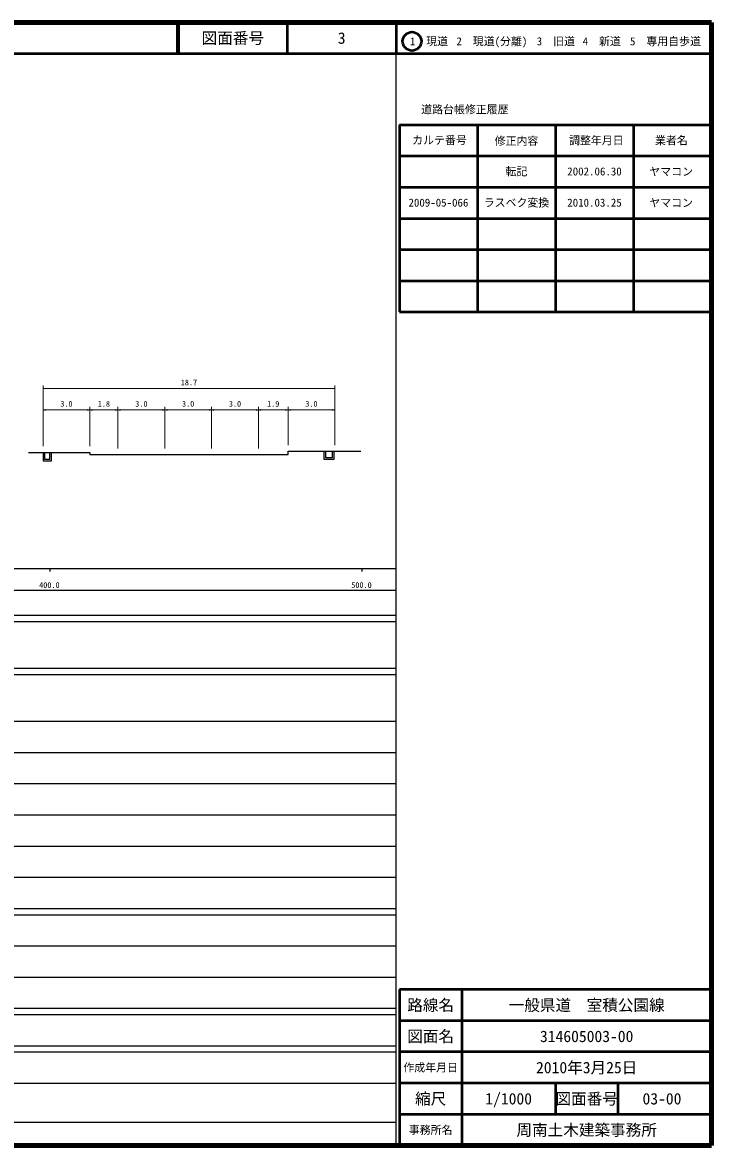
# Model space of a CAD drawing. Units: millimetres on the paper, enlarged 1000 times, with parts at other scales. Extents: x -150369670 to 680000, y -185031503 to 11064623.
# Drawn here: x 459222 to 680000, y 20000 to 380000 of the extents above; entities that cross this region are included whole.
import ezdxf
from ezdxf.enums import TextEntityAlignment as Align

# ---------------------------------------------------------------- set-up
doc = ezdxf.new("R2010")
doc.units = ezdxf.units.MM
doc.header["$LTSCALE"] = 1000
for name, color, linetype, lineweight in [('M-BGD', 7, 'Continuous', 25), ('M-STR-HTXT', 7, 'Continuous', 13), ('M-TTL', 2, 'Continuous', 140), ('M-TTL-BAND', 7, 'Continuous', 25), ('M-TTL-FRAM', 2, 'Continuous', 50), ('M-TTL-LINE', 7, 'Continuous', 50)]:
    doc.layers.add(name, color=color, linetype=linetype, lineweight=lineweight)
doc.layers.add('M-TTL-TXT', color=7, linetype='Continuous')
doc.styles.add('ＭＳ ゴシック', font='')
doc.styles.get('ＭＳ ゴシック').set_extended_font_data('MS Gothic')

# ---------------------------------------------------------------- blocks, each defined once
blk = doc.blocks.new('open_arrow')
at = {"color": 0, "linetype": 'Continuous', "lineweight": -2}
blk.add_lwpolyline([(7.5, 1.25), (0, 0), (7.5, -1.25)], dxfattribs=at)

msp = doc.modelspace()

# ---------------------------------------------------------------- linework, layer by layer
at = {"layer": 'M-BGD'}
for p, q in [((466313, 242196), (466313, 239973)), ((467973, 239973), (467973, 242196)), ((556421, 240418), (556421, 242538)), ((558461, 242538), (558461, 240418)), ((466313, 239973), (467973, 239973)), ((558461, 240418), (556421, 240418))]:
    msp.add_line(p, q, dxfattribs=at)
for points in [[(461187, 242196), (465813, 242196), (480813, 242196), (480813, 241506), (489813, 241506), (489813, 241481), (504813, 241481), (519813, 241481), (534813, 241481), (544313, 241481), (544313, 242538), (559313, 242538), (567680, 242538)], [(465813, 242196), (465813, 239473), (468473, 239473), (468473, 242196)], [(558961, 242538), (558961, 239918), (555921, 239918), (555921, 242538)]]:
    msp.add_lwpolyline(points, dxfattribs=at)
at = {"layer": 'M-STR-HTXT'}
for p, q in [((465813, 244196), (465813, 263636)), ((559313, 244538), (559313, 263636)), ((559313, 262636), (465813, 262636)), ((465813, 255789), (480813, 255789)), ((480813, 244196), (480813, 256789)), ((480813, 255789), (489813, 255789)), ((489813, 243481), (489813, 256789)), ((489813, 255789), (504813, 255789)), ((504813, 243481), (504813, 256789)), ((504813, 255789), (519813, 255789)), ((519813, 243481), (519813, 256789)), ((519813, 255789), (534813, 255789)), ((534813, 243481), (534813, 256789)), ((534813, 255789), (544313, 255789)), ((544313, 244538), (544313, 256789)), ((544313, 255789), (559313, 255789))]:
    msp.add_line(p, q, dxfattribs=at)
at = {"layer": 'M-TTL'}
for p, q in [((680000, 380000), (40000, 380000)), ((680000, 20000), (680000, 380000)), ((40000, 20000), (680000, 20000))]:
    msp.add_line(p, q, dxfattribs=at)
at = {"layer": 'M-TTL-BAND'}
for p, q in [((579000, 20000), (579000, 370000)), ((40000, 205000), (579000, 205000)), ((468000, 205000), (468000, 204000)), ((568000, 205000), (568000, 204000)), ((68000, 198000), (579000, 198000)), ((40000, 190000), (579000, 190000)), ((40000, 188000), (579000, 188000)), ((40000, 173000), (579000, 173000)), ((40000, 171000), (579000, 171000)), ((40000, 156000), (579000, 156000)), ((46000, 146000), (579000, 146000)), ((52000, 136000), (579000, 136000)), ((46000, 126000), (579000, 126000)), ((52000, 116000), (579000, 116000)), ((46000, 106000), (579000, 106000)), ((40000, 96000), (579000, 96000)), ((40000, 94000), (579000, 94000)), ((49000, 84000), (579000, 84000)), ((40000, 74000), (579000, 74000)), ((40000, 64000), (579000, 64000)), ((40000, 62000), (579000, 62000)), ((40000, 52000), (579000, 52000)), ((40000, 50000), (579000, 50000)), ((40000, 40000), (579000, 40000)), ((68000, 27500), (579000, 27500))]:
    msp.add_line(p, q, dxfattribs=at)
at = {"layer": 'M-TTL-FRAM'}
for p, q in [((580000, 347197), (580000, 287197)), ((580000, 347197), (680000, 347197)), ((580000, 287197), (680000, 287197)), ((680000, 70000), (580000, 70000)), ((580000, 70000), (580000, 20000))]:
    msp.add_line(p, q, dxfattribs=at)
at = {"layer": 'M-TTL-LINE'}
for p, q in [((508747, 380000), (508747, 370000)), ((509247, 380000), (509247, 370000)), ((543997, 380000), (543997, 370000)), ((579000, 380000), (579000, 370000)), ((40000, 370000), (680000, 370000)), ((605000, 347197), (605000, 287197)), ((630000, 347197), (630000, 287197)), ((655000, 347197), (655000, 287197)), ((580000, 337197), (680000, 337197)), ((580000, 327197), (680000, 327197)), ((580000, 317197), (680000, 317197)), ((580000, 307197), (680000, 307197)), ((580000, 297197), (680000, 297197)), ((600000, 70000), (600000, 20000)), ((680000, 60000), (580000, 60000)), ((680000, 50000), (580000, 50000)), ((680000, 40000), (580000, 40000)), ((630000, 40000), (630000, 30000)), ((650000, 40000), (650000, 30000)), ((680000, 30000), (580000, 30000))]:
    msp.add_line(p, q, dxfattribs=at)
msp.add_circle((584031, 373958), 3000, dxfattribs=at)

# ---------------------------------------------------------------- block references
at = {"layer": 'M-STR-HTXT', "xscale": 100, "yscale": 100}
for p in [(465813, 262636), (465813, 255789), (480813, 255789), (489813, 255789), (504813, 255789), (519813, 255789), (534813, 255789), (544313, 255789)]:
    msp.add_blockref('open_arrow', p, dxfattribs=at)
at = {"layer": 'M-STR-HTXT', "xscale": 100, "yscale": 100, "rotation": 180}
for p in [(559313, 262636), (480813, 255789), (489813, 255789), (504813, 255789), (519813, 255789), (534813, 255789), (544313, 255789), (559313, 255789)]:
    msp.add_blockref('open_arrow', p, dxfattribs=at)

# ---------------------------------------------------------------- texts
at = {"layer": 'M-STR-HTXT', "style": 'ＭＳ ゴシック'}
for s, p in [('18.7', (512563, 263136)), ('3.0', (473313, 256289)), ('1.8', (485313, 256289)), ('3.0', (497313, 256289)), ('3.0', (512313, 256289)), ('3.0', (527313, 256289)), ('1.9', (539563, 256289)), ('3.0', (551813, 256289))]:
    msp.add_text(s, height=1833, dxfattribs=at).set_placement(p, align=Align.BOTTOM_CENTER)
at = {"layer": 'M-TTL-BAND', "style": 'ＭＳ ゴシック'}
for s, p in [('400.0', (467844, 198195)), ('500.0', (567844, 198195))]:
    msp.add_text(s, height=1833, dxfattribs=at).set_placement(p, align=Align.BOTTOM_CENTER)
at = {"layer": 'M-TTL-TXT', "style": 'ＭＳ ゴシック'}
for s, height, p in [('図面番号', 3666, (526622, 375000)), ('3', 3666, (561497, 375000)), ('1\u3000現道', 2566, (589448, 373958)), ('2\u3000現道(分離)', 2566, (609619, 373958)), ('3\u3000旧道', 2566, (630121, 373958)), ('4\u3000新道', 2566, (644824, 373958)), ('5\u3000専用自歩道', 2566, (665228, 373958)), ('道路台帳修正履歴', 2566, (600968, 352113)), ('カルテ番号', 2566, (592839, 342277)), ('修正内容', 2566, (617509, 342023)), ('調整年月日', 2566, (643089, 342197)), ('業者名', 2566, (667134, 342197)), ('転記', 2566, (617500, 332245)), ('2002.06.30', 2566, (642500, 332245)), ('ヤマコン', 2566, (667077, 332189)), ('2009-05-066', 2566, (592500, 322245)), ('ラスベク変換', 2566, (617500, 322245)), ('2010.03.25', 2566, (642500, 322245)), ('ヤマコン', 2566, (667077, 322189)), ('路線名', 3666, (590000, 65000)), ('路線名', 3666, (590000, 65000)), ('一般県道\u3000室積公園線', 3666, (640000, 65000)), ('図面名', 3666, (590000, 55000)), ('図面名', 3666, (590000, 55000)), ('314605003-00', 3666, (640000, 55000)), ('2010年3月25日', 3666, (640000, 45000)), ('作成年月日', 2566, (590000, 45000)), ('作成年月日', 2566, (590000, 45000)), ('縮尺', 3666, (590000, 35000)), ('縮尺', 3666, (590000, 35000)), ('1/1000', 3666, (615000, 35000)), ('図面番号', 3666, (640000, 35000)), ('図面番号', 3666, (640000, 35000)), ('03-00', 3666, (664125, 35000)), ('事務所名', 2566, (590000, 25000)), ('事務所名', 2566, (590000, 25000)), ('周南土木建築事務所', 3666, (640000, 25000))]:
    msp.add_text(s, height=height, dxfattribs=at).set_placement(p, align=Align.MIDDLE_CENTER)

doc.saveas('drawing.dxf')
